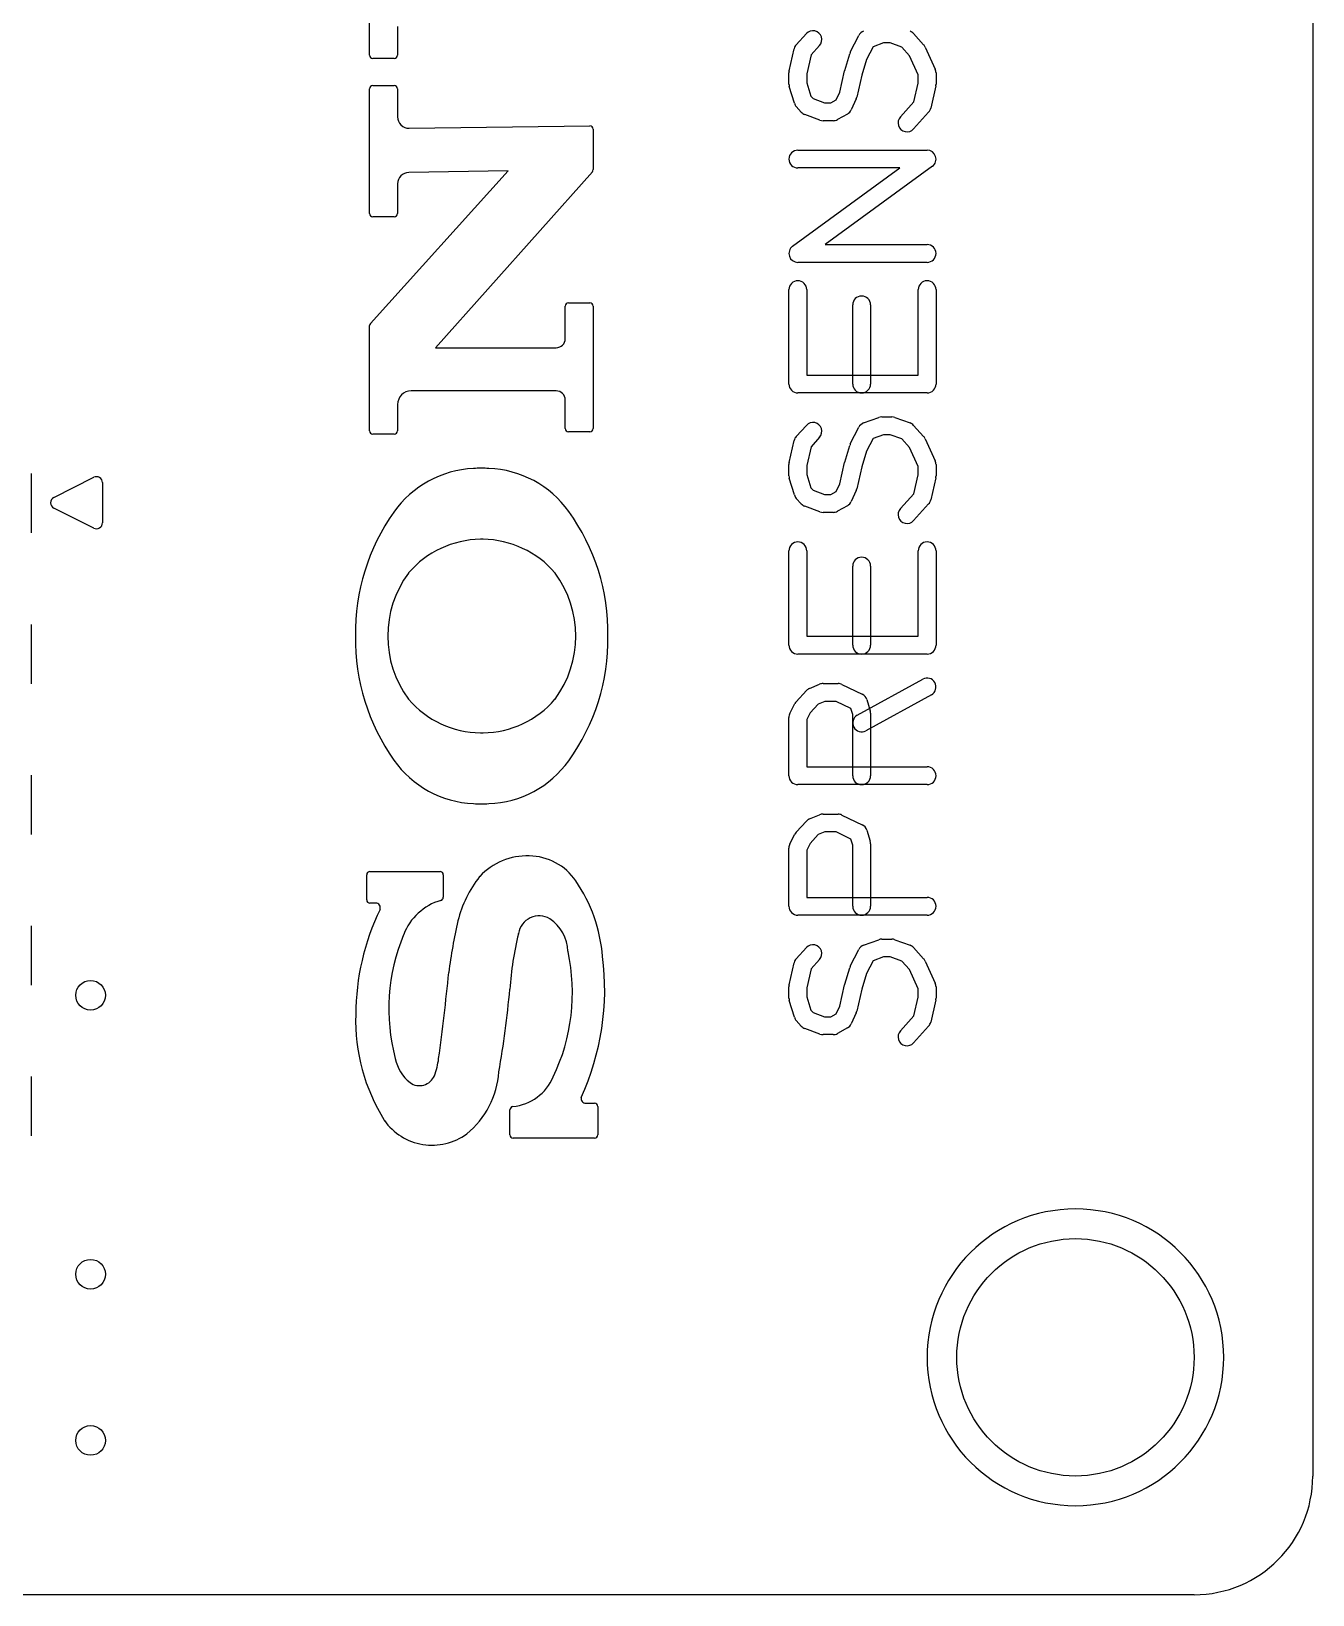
# Model space of a CAD drawing. Extents: x 0 to 45, y 0 to 50.
# Drawn here: x 34.2 to 45, y 0 to 13.17 of the extents above; entities that cross this region are included whole.
import ezdxf

# ---------------------------------------------------------------- set-up
doc = ezdxf.new("R2010")
doc.units = 0
for name, color, linetype in [('HOLE_1-6', 7, 'CONTINUOUS'), ('OUTLINE', 7, 'CONTINUOUS'), ('Resist-A', 7, 'CONTINUOUS'), ('Symbol-A', 7, 'CONTINUOUS')]:
    doc.layers.add(name, color=color, linetype=linetype)

msp = doc.modelspace()

# ---------------------------------------------------------------- linework, layer by layer
at = {"layer": 'HOLE_1-6'}
for centre, radius in [((34.7, 5.05), 0.125), ((43, 2), 1), ((34.7, 2.7), 0.125), ((34.7, 1.3), 0.125)]:
    msp.add_circle(centre, radius, dxfattribs=at)
at = {"layer": 'OUTLINE'}
for p, q in [((45, 42.41699), (45, 1)), ((44, 0), (1, 0))]:
    msp.add_line(p, q, dxfattribs=at)
msp.add_arc((44, 1), 1, -90, 0, dxfattribs=at)
at = {"layer": 'Resist-A'}
for p, q in [((34.2, 9.445), (34.2, 8.945)), ((34.2, 8.175), (34.2, 7.675)), ((34.2, 6.905), (34.2, 6.405)), ((34.2, 5.635), (34.2, 5.135)), ((34.2, 4.365), (34.2, 3.865))]:
    msp.add_line(p, q, dxfattribs=at)
for start, end in [(90, -90), (-90, 90)]:
    msp.add_arc((43, 2), 1.25, start, end, dxfattribs=at)
at = {"layer": 'Symbol-A'}
for p, q in [((37.05187, 12.97092), (37.05187, 14.21326)), ((37.28721, 13.21166), (37.28721, 12.97092)), ((40.64731, 13.05821), (40.73222, 13.15172)), ((40.84326, 13.05088), (40.77161, 12.97197)), ((41.10285, 12.99482), (41.17361, 13.13508)), ((41.2942, 13.04109), (41.23971, 12.93308)), ((41.38125, 13.07305), (41.2942, 13.04109)), ((41.4395, 13.07305), (41.38125, 13.07305)), ((41.53705, 13.03724), (41.4395, 13.07305)), ((41.63572, 13.15171), (41.72062, 13.0582)), ((37.25959, 12.9433), (37.0795, 12.9433)), ((40.58724, 12.83738), (40.62969, 13.02439)), ((40.77161, 12.97197), (40.73538, 12.81237)), ((41.05558, 12.84251), (41.09803, 12.98277)), ((41.23971, 12.93308), (41.19991, 12.80159)), ((41.60166, 12.96608), (41.53705, 13.03724)), ((41.675, 12.80455), (41.60166, 12.96608)), ((41.73338, 13.0388), (41.81829, 12.85179)), ((40.58538, 12.72727), (40.58538, 12.82078)), ((40.73538, 12.81237), (40.73538, 12.73837)), ((41.01346, 12.65782), (41.05422, 12.83738)), ((41.19991, 12.80159), (41.15805, 12.61717)), ((41.675, 12.73568), (41.675, 12.80455)), ((41.825, 12.82078), (41.825, 12.72727)), ((37.05196, 11.63584), (37.05196, 12.68726)), ((37.07958, 12.71488), (37.25956, 12.71488)), ((37.28718, 12.68726), (37.28718, 12.45079)), ((40.63105, 12.56528), (40.5886, 12.70554)), ((40.73538, 12.73837), (40.76972, 12.62491)), ((40.98446, 12.59395), (41.01346, 12.65782)), ((41.63877, 12.57608), (41.675, 12.73568)), ((41.82314, 12.71067), (41.78069, 12.52366)), ((40.68975, 12.48984), (40.6473, 12.53659)), ((40.76972, 12.62491), (40.78842, 12.60432)), ((40.78842, 12.60432), (40.88597, 12.56851)), ((40.88597, 12.56851), (40.93827, 12.56851)), ((40.93827, 12.56851), (40.98446, 12.59395)), ((41.1532, 12.60276), (41.11074, 12.50925)), ((41.52467, 12.45042), (41.63877, 12.57608)), ((40.8468, 12.4231), (40.71944, 12.46985)), ((40.95755, 12.41851), (40.87264, 12.41851)), ((41.07863, 12.47456), (40.99373, 12.42781)), ((41.76307, 12.48984), (41.63571, 12.34958)), ((37.38476, 12.3545), (38.90803, 12.37477)), ((38.93602, 12.34715), (38.93602, 12.00671)), ((40.66038, 12.16981), (41.75, 12.16981)), ((37.05888, 10.71039), (38.2197, 11.99673)), ((38.2197, 11.99673), (37.38186, 11.98256)), ((38.929, 11.98832), (37.60554, 10.50567)), ((40.61618, 11.36059), (41.51991, 12.01981)), ((41.51991, 12.01981), (40.66038, 12.01981)), ((41.7942, 12.03422), (40.89047, 11.375)), ((37.28718, 11.88627), (37.28718, 11.63584)), ((37.25956, 11.60821), (37.07958, 11.60821)), ((40.89047, 11.375), (41.75, 11.375)), ((41.75, 11.225), (40.66038, 11.225)), ((40.58538, 10.2), (40.58538, 10.99481)), ((40.73538, 10.99481), (40.73538, 10.275)), ((41.675, 10.275), (41.675, 10.99481)), ((41.825, 10.99481), (41.825, 10.2)), ((38.70066, 10.58289), (38.70066, 10.85591)), ((38.72829, 10.88353), (38.90826, 10.88353)), ((38.93589, 10.85591), (38.93589, 9.82441)), ((41.12311, 10.2), (41.12311, 10.86623)), ((41.27311, 10.86623), (41.27311, 10.2)), ((37.05176, 9.80444), (37.05176, 10.69188)), ((37.60554, 10.50567), (38.62363, 10.50585)), ((40.73538, 10.275), (41.675, 10.275)), ((37.28735, 10.02635), (37.28735, 9.80444)), ((38.62362, 10.14191), (37.40291, 10.14191)), ((38.70066, 9.82441), (38.70066, 10.06487)), ((41.75, 10.125), (40.66038, 10.125)), ((41.21472, 9.87171), (41.34207, 9.91846)), ((41.36792, 9.92305), (41.45283, 9.92305)), ((41.47867, 9.91846), (41.60603, 9.87171)), ((37.25972, 9.77682), (37.07939, 9.77682)), ((38.90826, 9.79679), (38.72829, 9.79679)), ((40.64731, 9.75821), (40.73222, 9.85172)), ((40.84326, 9.75088), (40.77161, 9.67197)), ((41.10285, 9.69482), (41.17361, 9.83508)), ((41.38125, 9.77305), (41.2942, 9.74109)), ((41.4395, 9.77305), (41.38125, 9.77305)), ((41.53705, 9.73724), (41.4395, 9.77305)), ((41.63572, 9.85171), (41.72062, 9.7582)), ((40.58724, 9.53738), (40.62969, 9.72439)), ((40.77161, 9.67197), (40.73538, 9.51237)), ((41.05558, 9.54251), (41.09803, 9.68277)), ((41.23971, 9.63308), (41.19991, 9.50159)), ((41.2942, 9.74109), (41.23971, 9.63308)), ((41.60166, 9.66608), (41.53705, 9.73724)), ((41.675, 9.50455), (41.60166, 9.66608)), ((41.73338, 9.7388), (41.81829, 9.55179)), ((40.58538, 9.42727), (40.58538, 9.52078)), ((40.73538, 9.51237), (40.73538, 9.43837)), ((41.01346, 9.35782), (41.05422, 9.53738)), ((41.19991, 9.50159), (41.15805, 9.31717)), ((41.675, 9.43568), (41.675, 9.50455)), ((41.825, 9.52078), (41.825, 9.42727)), ((34.38944, 9.24472), (34.72764, 9.41382)), ((34.8, 9.3691), (34.8, 9.0309)), ((40.63105, 9.26528), (40.5886, 9.40554)), ((40.73538, 9.43837), (40.76972, 9.32491)), ((40.98446, 9.29395), (41.01346, 9.35782)), ((41.63877, 9.27608), (41.675, 9.43568)), ((41.82314, 9.41067), (41.78069, 9.22366)), ((40.68975, 9.18984), (40.6473, 9.23659)), ((40.76972, 9.32491), (40.78842, 9.30432)), ((40.78842, 9.30432), (40.88597, 9.26851)), ((40.88597, 9.26851), (40.93827, 9.26851)), ((40.93827, 9.26851), (40.98446, 9.29395)), ((41.1532, 9.30276), (41.11074, 9.20925)), ((41.52467, 9.15042), (41.63877, 9.27608)), ((34.72764, 8.98618), (34.38944, 9.15528)), ((40.8468, 9.1231), (40.71944, 9.16985)), ((40.95755, 9.11851), (40.87264, 9.11851)), ((41.07863, 9.17456), (40.99373, 9.12781)), ((41.76307, 9.18984), (41.63571, 9.04958)), ((38.0084, 8.89171), (37.98513, 8.89171)), ((40.58538, 8), (40.58538, 8.79481)), ((40.73538, 8.79481), (40.73538, 8.075)), ((41.675, 8.075), (41.675, 8.79481)), ((41.825, 8.79481), (41.825, 8)), ((41.12311, 8), (41.12311, 8.66623)), ((41.27311, 8.66623), (41.27311, 8)), ((40.73538, 8.075), (41.675, 8.075)), ((41.75, 7.925), (40.66038, 7.925)), ((40.75911, 7.63555), (40.84401, 7.67062)), ((40.87264, 7.6763), (41, 7.6763)), ((41.03256, 7.66887), (41.20237, 7.58705)), ((41.16193, 7.40986), (41.71382, 7.71375)), ((40.64731, 7.52315), (40.73222, 7.61665)), ((40.88752, 7.5263), (40.83194, 7.50334)), ((40.98287, 7.5263), (40.88752, 7.5263)), ((41.10757, 7.46622), (40.98287, 7.5263)), ((41.78618, 7.58235), (41.23429, 7.27846)), ((41.24159, 7.5412), (41.26989, 7.44769)), ((40.58538, 6.9), (40.58538, 7.39091)), ((40.59381, 7.42545), (40.63626, 7.50727)), ((40.76491, 7.42953), (40.73538, 7.37261)), ((40.83194, 7.50334), (40.76491, 7.42953)), ((41.12311, 7.41487), (41.10757, 7.46622)), ((41.12311, 6.9), (41.12311, 7.41487)), ((41.27311, 7.42597), (41.27311, 6.9)), ((37.98513, 7.2612), (38.0084, 7.2612)), ((40.73538, 7.37261), (40.73538, 6.975)), ((40.73538, 6.975), (41.75, 6.975)), ((41.75, 6.825), (40.66038, 6.825)), ((38.05639, 6.66469), (38.05639, 6.66471)), ((40.64731, 6.42315), (40.73222, 6.51665)), ((40.75911, 6.53555), (40.84401, 6.57062)), ((40.87264, 6.5763), (41, 6.5763)), ((41.03256, 6.56887), (41.20237, 6.48705)), ((40.59381, 6.32545), (40.63626, 6.40727)), ((40.76491, 6.32953), (40.73538, 6.27261)), ((40.83194, 6.40334), (40.76491, 6.32953)), ((40.88752, 6.4263), (40.83194, 6.40334)), ((40.98287, 6.4263), (40.88752, 6.4263)), ((41.10757, 6.36622), (40.98287, 6.4263)), ((41.12311, 6.31487), (41.10757, 6.36622)), ((41.24159, 6.4412), (41.26989, 6.34769)), ((41.27311, 6.32597), (41.27311, 5.8)), ((40.58538, 5.8), (40.58538, 6.29091)), ((40.73538, 6.27261), (40.73538, 5.875)), ((41.12311, 5.8), (41.12311, 6.31487)), ((37.027, 5.85419), (37.027, 6.06423)), ((37.05462, 6.09185), (37.64491, 6.09185)), ((37.67254, 6.06423), (37.67253, 5.8756)), ((37.10197, 5.82656), (37.05462, 5.82656)), ((40.73538, 5.875), (41.75, 5.875)), ((41.75, 5.725), (40.66038, 5.725)), ((40.64731, 5.35821), (40.73222, 5.45172)), ((41.10285, 5.29482), (41.17361, 5.43508)), ((41.21472, 5.47171), (41.34207, 5.51846)), ((41.36792, 5.52305), (41.45283, 5.52305)), ((41.47867, 5.51846), (41.60603, 5.47171)), ((41.63572, 5.45171), (41.72062, 5.3582)), ((39.01527, 5.37705), (39.01529, 5.37705)), ((40.58724, 5.13738), (40.62969, 5.32439)), ((40.77161, 5.27197), (40.73538, 5.11237)), ((40.84326, 5.35088), (40.77161, 5.27197)), ((41.05558, 5.14251), (41.09803, 5.28277)), ((41.2942, 5.34109), (41.23971, 5.23308)), ((41.38125, 5.37305), (41.2942, 5.34109)), ((41.4395, 5.37305), (41.38125, 5.37305)), ((41.53705, 5.33724), (41.4395, 5.37305)), ((41.60166, 5.26608), (41.53705, 5.33724)), ((41.73338, 5.3388), (41.81829, 5.15179)), ((41.01346, 4.95782), (41.05422, 5.13738)), ((41.23971, 5.23308), (41.19991, 5.10159)), ((41.675, 5.10455), (41.60166, 5.26608)), ((40.58538, 5.02727), (40.58538, 5.12078)), ((40.63105, 4.86528), (40.5886, 5.00554)), ((40.73538, 5.11237), (40.73538, 5.03837)), ((40.73538, 5.03837), (40.76972, 4.92491)), ((41.19991, 5.10159), (41.15805, 4.91717)), ((41.63877, 4.87608), (41.675, 5.03568)), ((41.675, 5.03568), (41.675, 5.10455)), ((41.82314, 5.01067), (41.78069, 4.82366)), ((41.825, 5.12078), (41.825, 5.02727)), ((40.76972, 4.92491), (40.78842, 4.90432)), ((40.78842, 4.90432), (40.88597, 4.86851)), ((40.93827, 4.86851), (40.98446, 4.89395)), ((40.98446, 4.89395), (41.01346, 4.95782)), ((41.1532, 4.90276), (41.11074, 4.80925)), ((41.52467, 4.75042), (41.63877, 4.87608)), ((40.68975, 4.78984), (40.6473, 4.83659)), ((40.8468, 4.7231), (40.71944, 4.76985)), ((40.88597, 4.86851), (40.93827, 4.86851)), ((41.07863, 4.77456), (40.99373, 4.72781)), ((41.76307, 4.78984), (41.63571, 4.64958)), ((40.95755, 4.71851), (40.87264, 4.71851)), ((38.23319, 3.87334), (38.23319, 4.08461)), ((38.87457, 4.13993), (38.94718, 4.13991)), ((38.9748, 4.11229), (38.9748, 3.87334)), ((38.94718, 3.84572), (38.26082, 3.84572))]:
    msp.add_line(p, q, dxfattribs=at)
for centre, radius, start, end in [((40.78774, 13.1013), 0.075, -42.243883, 137.759571), ((40.70283, 13.00779), 0.075, 137.756117, 167.212665), ((41.24057, 13.1013), 0.075, 110.159971, 153.229436), ((41.58019, 13.1013), 0.075, 42.233091, 69.843343), ((41.66509, 13.00779), 0.075, 24.422459, 42.237071), ((37.0795, 12.97093), 0.02763, -179.979263, -90), ((37.25959, 12.97092), 0.02762, -90, 0), ((41.16981, 12.96104), 0.075, 153.229956, 163.161444), ((40.66038, 12.82078), 0.075, 167.212665, 180), ((41.12736, 12.82078), 0.075, 163.157332, 167.210963), ((41.75, 12.82078), 0.075, 0, 24.419944), ((37.07958, 12.68726), 0.02762, 90, 180), ((37.25956, 12.68726), 0.02762, 0, 90), ((40.66038, 12.72727), 0.075, 180, -163.157332), ((41.75, 12.72727), 0.075, -12.787335, 0), ((40.70283, 12.58701), 0.075, -163.157332, -137.761253), ((41.08491, 12.63377), 0.075, -24.422459, -12.787335), ((41.70755, 12.54026), 0.075, -42.243883, -12.789037), ((37.38348, 12.45079), 0.0963, 180, -89.238402), ((40.74528, 12.54026), 0.075, -137.761253, -110.1528), ((40.87264, 12.49351), 0.075, -110.1528, -90), ((40.95755, 12.49351), 0.075, -90, -61.159085), ((41.04245, 12.54026), 0.075, -61.159085, -24.422459), ((41.58019, 12.4), 0.075, 137.756117, -42.240326), ((38.90839, 12.34715), 0.02763, 0, 90.746753), ((40.66038, 12.09481), 0.075, 90, -90), ((41.75, 12.09481), 0.075, -53.889499, 90), ((38.90839, 12.00672), 0.02763, -41.757537, -0.020737), ((37.38348, 11.88628), 0.0963, 90.963964, -179.99405), ((37.07958, 11.63584), 0.02763, 180, -90), ((37.25955, 11.63584), 0.02763, -89.979263, 0), ((40.66038, 11.3), 0.075, 126.110501, -90), ((41.75, 11.3), 0.075, -90, 90), ((40.66038, 10.99481), 0.075, 0, 180), ((41.75, 10.99481), 0.075, 0, 180), ((41.19811, 10.86623), 0.075, 0, 180), ((38.72829, 10.85591), 0.02763, 90, 180), ((38.90826, 10.8559), 0.02763, 0.020737, 90), ((37.07939, 10.69188), 0.02763, 137.934171, 180), ((38.62362, 10.58289), 0.07704, -89.992563, 0), ((40.66038, 10.2), 0.075, 180, -90), ((41.19811, 10.2), 0.075, 180, 0), ((41.75, 10.2), 0.075, -90, 0), ((37.40291, 10.02635), 0.11556, 90, 180), ((38.62362, 10.06487), 0.07704, 0, 90), ((41.36792, 9.84805), 0.075, 90, 110.158113), ((41.45283, 9.84805), 0.075, 69.8472, 90), ((37.07939, 9.80445), 0.02763, -179.979263, -90), ((37.25972, 9.80444), 0.02763, -90, 0), ((38.72829, 9.82442), 0.02763, -179.979263, -90), ((38.90826, 9.82441), 0.02763, -90, 0), ((40.70283, 9.70779), 0.075, 137.756117, 167.212665), ((40.78774, 9.8013), 0.075, -42.243883, 137.759571), ((41.24057, 9.8013), 0.075, 110.159971, 153.229436), ((41.58019, 9.8013), 0.075, 42.233091, 69.843343), ((41.66509, 9.70779), 0.075, 24.422459, 42.237071), ((41.16981, 9.66104), 0.075, 153.229956, 163.161444), ((37.96361, 8.6239), 0.86461, 92.478528, 144.909825), ((37.99677, 8.59164), 0.89883, 90.311713, 94.501814), ((37.99283, 8.59165), 0.89881, 85.944904, 90.060559), ((38.02569, 8.62414), 0.86462, 35.534365, 87.965164), ((40.66038, 9.52078), 0.075, 167.212665, 180), ((41.12736, 9.52078), 0.075, 163.157332, 167.210963), ((41.75, 9.52078), 0.075, 0, 24.419944), ((34.75, 9.3691), 0.05, 0, 116.565051), ((40.66038, 9.42727), 0.075, 180, -163.157332), ((41.75, 9.42727), 0.075, -12.787335, 0), ((34.4118, 9.2), 0.05, 116.565051, -116.565051), ((40.70283, 9.28701), 0.075, -163.157332, -137.761253), ((41.08491, 9.33377), 0.075, -24.422459, -12.787335), ((41.70755, 9.24026), 0.075, -42.243883, -12.789037), ((38.68577, 8.10701), 1.75267, 144.654841, -179.00125), ((37.30757, 8.10171), 1.75265, -0.825474, 35.788418), ((40.74528, 9.24026), 0.075, -137.761253, -110.1528), ((40.87264, 9.19351), 0.075, -110.1528, -90), ((40.95755, 9.19351), 0.075, -90, -61.159085), ((41.04245, 9.24026), 0.075, -61.159085, -24.422459), ((41.58019, 9.1), 0.075, 137.756117, -42.240326), ((34.75, 9.0309), 0.05, -116.565051, 0), ((37.99676, 8.07643), 0.81536, 90.817271, 139.19299), ((37.99677, 8.07643), 0.81536, 40.80701, 89.182729), ((40.66038, 8.79481), 0.075, 0, 180), ((41.75, 8.79481), 0.075, 0, 180), ((41.19811, 8.66623), 0.075, 0, 180), ((38.10336, 8.07645), 0.89882, 143.781083, -143.781597), ((37.40052, 8.59122), 0.02764, 139.196327, 143.801895), ((38.59303, 8.59121), 0.02763, 36.239342, 40.846474), ((37.89017, 8.07646), 0.89882, -36.218917, 36.218403), ((38.68577, 8.04587), 1.75267, 178.999943, -144.655563), ((37.30756, 8.05119), 1.75266, -35.788227, 0.826123), ((40.66038, 8), 0.075, 180, -90), ((41.19811, 8), 0.075, 180, 0), ((41.75, 8), 0.075, -90, 0), ((40.87264, 7.6013), 0.075, 90, 112.444257), ((41, 7.6013), 0.075, 64.271947, 90), ((41.75, 7.64805), 0.075, -61.159085, 118.838723), ((37.40051, 7.5617), 0.02763, -143.772916, -139.182776), ((37.99676, 8.07646), 0.81534, -139.194586, -90.817291), ((37.99677, 8.07646), 0.81534, -89.182709, -40.805414), ((38.59303, 7.5617), 0.02762, -40.830783, -36.239342), ((40.70283, 7.47273), 0.075, 137.756117, 152.578731), ((40.78774, 7.56623), 0.075, 112.441218, 137.756521), ((41.16981, 7.51948), 0.075, 16.835356, 64.273715), ((40.66038, 7.39091), 0.075, 152.577353, 180), ((41.19811, 7.34416), 0.075, 118.840915, -61.161277), ((41.19811, 7.42597), 0.075, 0, 16.83799), ((37.96361, 7.52901), 0.86462, -144.909664, -92.4785), ((38.02569, 7.52876), 0.86462, -87.965164, -35.534365), ((40.66038, 6.9), 0.075, 180, -90), ((41.19811, 6.9), 0.075, 180, 0), ((41.75, 6.9), 0.075, -90, 90), ((37.99666, 7.56125), 0.89881, -94.494874, -90.304708), ((37.99276, 7.56126), 0.89881, -90.056097, -85.940408), ((40.78774, 6.46623), 0.075, 112.441218, 137.756521), ((40.87264, 6.5013), 0.075, 90, 112.444257), ((41, 6.5013), 0.075, 64.271947, 90), ((41.16981, 6.41948), 0.075, 16.835356, 64.273715), ((40.66038, 6.29091), 0.075, 152.577353, 180), ((40.70283, 6.37273), 0.075, 137.756117, 152.578731), ((41.19811, 6.32597), 0.075, 0, 16.83799), ((38.37883, 5.68087), 0.54415, 88.141221, 137.127655), ((38.38894, 5.73967), 0.48512, 34.389785, 89.109439), ((37.05462, 6.06423), 0.02762, 90, 180), ((37.64491, 6.06422), 0.02763, 0.020737, 90), ((38.73207, 5.44843), 0.96379, 141.415116, 166.313549), ((38.0003, 6.03232), 0.02762, 137.186248, 141.482742), ((37.69802, 5.26785), 1.32177, 4.738983, 34.351084), ((37.05462, 5.85419), 0.02763, 180, -90), ((37.10202, 5.85419), 0.02763, -90.103684, -89.896316), ((37.10223, 5.78692), 0.03964, -19.710213, 90.231263), ((37.78177, 5.39345), 0.47358, 105.847014, 159.296124), ((37.6449, 5.8756), 0.02763, -74.137233, 0), ((40.66038, 5.8), 0.075, 180, -90), ((41.19811, 5.8), 0.075, 180, 0), ((41.75, 5.8), 0.075, -90, 90), ((38.99115, 4.87823), 2.0567, 154.194442, 179.718074), ((41.82295, 4.74098), 4.13453, 166.922838, 173.010499), ((38.48154, 5.54135), 0.17794, 59.94799, 170.394747), ((38.36784, 5.40309), 0.35575, 2.956666, 55.243628), ((38.83691, 4.93508), 1.62359, 157.361269, -165.109796), ((37.31309, 5.57105), 0.02762, -23.511798, -21.604954), ((41.05387, 4.90555), 2.82715, 166.424226, 176.032134), ((38.27887, 5.57567), 0.02762, -13.613553, -9.649886), ((37.12979, 5.07159), 1.63092, -25.695253, 12.227549), ((38.7507, 5.4229), 0.02763, -176.969767, -167.689405), ((40.78774, 5.4013), 0.075, -42.243883, 137.759571), ((41.24057, 5.4013), 0.075, 110.159971, 153.229436), ((41.36792, 5.44805), 0.075, 90, 110.158113), ((41.45283, 5.44805), 0.075, 69.8472, 90), ((41.58019, 5.4013), 0.075, 42.233091, 69.843343), ((36.8464, 5.10066), 2.18643, -24.634047, 7.262279), ((40.70283, 5.30779), 0.075, 137.756117, 167.212665), ((41.16981, 5.26104), 0.075, 153.229956, 163.161444), ((41.66509, 5.30779), 0.075, 24.422459, 42.237071), ((17.07425, 7.3088), 20.74788, -7.733527, -5.712866), ((37.74657, 5.2408), 0.02762, 173.137452, 174.411185), ((40.66038, 5.12078), 0.075, 167.212665, 180), ((41.12736, 5.12078), 0.075, 163.157332, 167.210963), ((41.75, 5.12078), 0.075, 0, 24.419944), ((29.60961, 5.89209), 8.6601, -9.886954, -5.244067), ((38.20593, 5.10288), 0.02763, -4.796365, -3.528461), ((40.66038, 5.02727), 0.075, 180, -163.157332), ((41.75, 5.02727), 0.075, -12.787335, 0), ((38.53596, 4.8421), 1.60215, 178.345784, -148.152122), ((41.08491, 4.93377), 0.075, -24.422459, -12.787335), ((40.70283, 4.88701), 0.075, -163.157332, -137.761253), ((40.74528, 4.84026), 0.075, -137.761253, -110.1528), ((41.04245, 4.84026), 0.075, -61.159085, -24.422459), ((41.58019, 4.7), 0.075, 137.756117, -42.240326), ((41.70755, 4.84026), 0.075, -42.243883, -12.789037), ((40.87264, 4.79351), 0.075, -110.1528, -90), ((40.95755, 4.79351), 0.075, -90, -61.159085), ((37.24113, 4.51083), 0.02762, 11.293662, 14.765734), ((37.60638, 4.58451), 0.34498, -168.586164, -128.403024), ((37.01794, 4.59241), 0.6201, -20.796772, -6.999868), ((37.47146, 4.42602), 0.13716, -125.360923, -23.084504), ((37.40331, 4.45633), 0.73956, -50.741991, -3.971358), ((38.21794, 4.52338), 0.41324, -84.418816, -22.809711), ((38.62431, 4.35244), 0.02763, 154.232604, 157.120064), ((38.26082, 4.08461), 0.02763, 95.588815, 180), ((38.87536, 4.18206), 0.04215, 170.095179, -91.074255), ((38.94718, 4.11229), 0.02762, 0, 90), ((37.19851, 4.01123), 0.02763, -148.271586, -144.768456), ((37.57843, 4.28077), 0.49345, -144.652505, -53.757586), ((37.85376, 3.90503), 0.02763, -53.594563, -50.566147), ((38.26082, 3.87335), 0.02763, -179.979263, -90), ((38.94718, 3.87334), 0.02762, -90, 0)]:
    msp.add_arc(centre, radius, start, end, dxfattribs=at)

doc.saveas('drawing.dxf')
